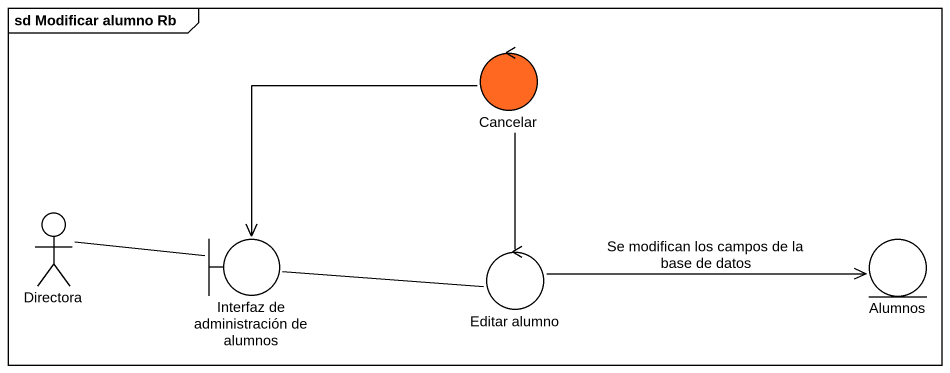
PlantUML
@startuml
mainframe sd Modificar alumno Rb
control Cancelar #FF6820
actor Directora
boundary "Interfaz de administración de alumnos" as Interfaz_de_administración
control "Editar alumno" as Editar_alumno
entity Alumnos
Cancelar --> Interfaz_de_administración
Interfaz_de_administración -left- Directora
Interfaz_de_administración -right- Editar_alumno
Editar_alumno -up- Cancelar
Editar_alumno -right-> Alumnos : Se modifican los campos de la base de datos
@enduml
